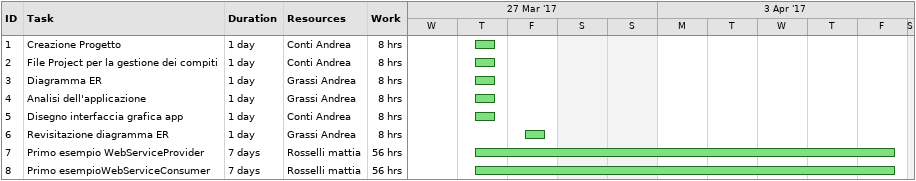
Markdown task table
| ID | Task | Duration | Start | Finish | Resources | Work (h) |
|---|---|---|---|---|---|---|
| 1 | Creazione Progetto | 1d | 2017-03-30 | 2017-03-30 | Conti Andrea | 8 |
| 2 | File Project per la gestione dei compiti | 1d | 2017-03-30 | 2017-03-30 | Conti Andrea | 8 |
| 3 | Diagramma ER | 1d | 2017-03-30 | 2017-03-30 | Grassi Andrea | 8 |
| 4 | Analisi dell'applicazione | 1d | 2017-03-30 | 2017-03-30 | Grassi Andrea | 8 |
| 5 | Disegno interfaccia grafica app | 1d | 2017-03-30 | 2017-03-30 | Conti Andrea | 8 |
| 6 | Revisitazione diagramma ER | 1d | 2017-03-31 | 2017-03-31 | Grassi Andrea | 8 |
| 7 | Primo esempio WebServiceProvider | 7d | 2017-03-30 | 2017-04-07 | Rosselli mattia | 56 |
| 8 | Primo esempioWebServiceConsumer | 7d | 2017-03-30 | 2017-04-07 | Rosselli mattia | 56 |
